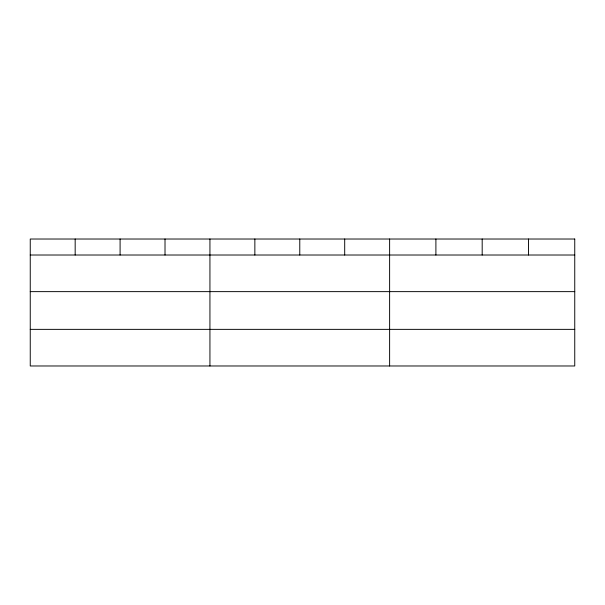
<?xml version="1.0" encoding="UTF-8"?>
<svg xmlns="http://www.w3.org/2000/svg" width="605" height="605" viewBox="0 0 605 605"><rect width="100%" height="100%" fill="white"/><g stroke="black" fill="none" stroke-linecap="round" stroke-linejoin="round"><path stroke-width="0.91" d="M30.25 255.015L574.75 255.015M30.25 291.633L574.75 291.633M30.25 329.362L574.75 329.362M528.467 239.02L528.467 255.015M482.185 239.02L482.185 255.015M435.902 239.02L435.902 255.015M389.62 239.02L389.62 365.98M344.699 239.02L344.699 255.015M299.777 239.02L299.777 255.015M254.856 239.02L254.856 255.015M209.935 239.02L209.935 365.98M165.014 239.02L165.014 255.015M120.093 239.02L120.093 255.015M75.171 239.02L75.171 255.015M574.75 239.02L30.25 239.02L30.25 365.98L574.75 365.98L574.75 239.02"/></g></svg>
